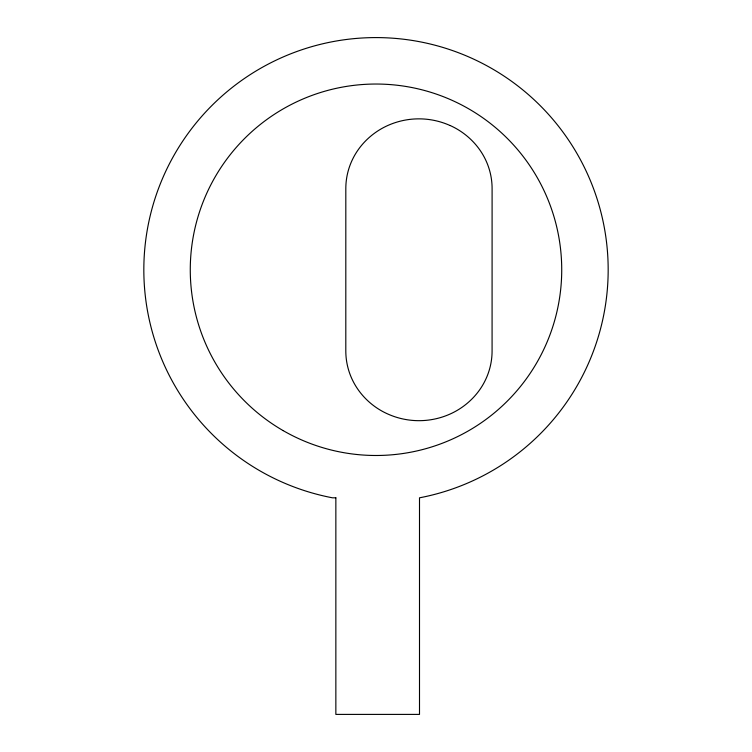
<?xml version="1.0" encoding="UTF-8"?>
<svg xmlns="http://www.w3.org/2000/svg" width="752" height="752" viewBox="0 0 752 752"><rect width="100%" height="100%" fill="white"/><g stroke="black" fill="none" stroke-linecap="round" stroke-linejoin="round"><path stroke-width="1.13" d="M450.091 125.49C465.103 132.202 477.821 144.064 485.125 158.851A66.928 66.928 0 0 1 492.099 188.508L492.081 351.081A66.937 66.937 0 0 1 485.078 380.728C477.793 395.524 465.046 407.368 450.025 414.07A76.206 76.206 0 0 1 387.759 413.985C372.719 407.321 360.039 395.392 352.754 380.615A66.928 66.928 0 0 1 345.807 350.949L345.817 188.508A66.928 66.928 0 0 1 352.791 158.86C360.067 144.055 372.804 132.202 387.816 125.49A76.206 76.206 0 0 1 450.072 125.518M335.853 497.815L332.497 497.815A232.161 232.161 0 0 1 182.623 141.282A232.161 232.161 0 0 1 569.377 141.282A232.161 232.161 0 0 1 419.503 497.815L419.503 714.4L335.853 714.4L335.853 497.815M283.137 430.605A185.725 185.725 0 0 0 561.725 269.761A185.725 185.725 0 0 0 283.137 108.918A185.725 185.725 0 0 0 283.137 430.605"/></g></svg>
